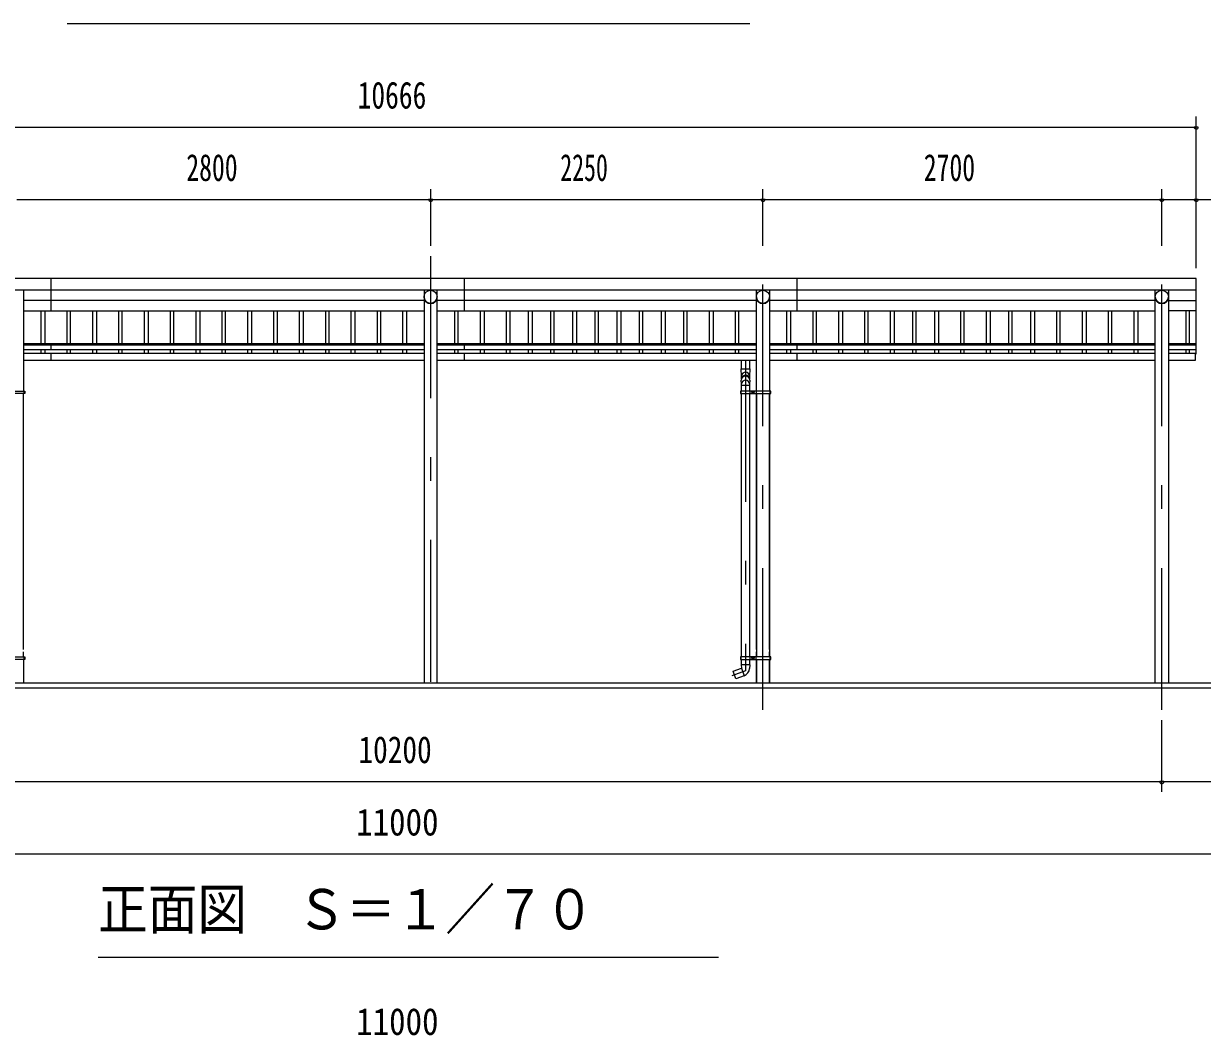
# Model space of a CAD drawing. Units: millimetres, scale not verified, with parts at other scales. Extents: x -31992 to 32005, y -14700 to 14700.
# Drawn here: x -4131 to 3849, y 774 to 7623 of the extents above; entities that cross this region are included whole.
import ezdxf
from ezdxf.enums import TextEntityAlignment as Align

# ---------------------------------------------------------------- set-up
doc = ezdxf.new("R2010")
doc.units = ezdxf.units.MM
doc.header["$LTSCALE"] = 80
doc.linetypes.add('USER3', pattern=[24, 12, -5, 2, -5])
for name, color, linetype, lineweight in [('0-2_1-07BOLD', 7, 'Continuous', 18), ('0-3_1-27CENTER', 3, 'USER3', 18), ('0-4_1-47THIN', 4, 'Continuous', 18), ('0-5_1-57DIM', 3, 'Continuous', 18)]:
    doc.layers.add(name, color=color, linetype=linetype, lineweight=lineweight)
doc.styles.add('ＭＳ ゴシック', font='')
doc.styles.get('ＭＳ ゴシック').set_extended_font_data('MS Gothic')

msp = doc.modelspace()

# ---------------------------------------------------------------- linework, layer by layer
at = {"layer": '0-2_1-07BOLD'}
for p, q in [((-3945.63, 5896.54), (-3945.63, 5678.35)), ((-1145.63, 5678.35), (-1145.63, 5896.54)), ((1104.38, 5896.54), (1104.38, 5678.35)), ((-6858.62, 5821.4), (3807.37, 5821.4)), ((3807.38, 5817.32), (-6858.62, 5817.32)), ((-4131.07, 5817.32), (-4131.07, 5135.54)), ((-1420.18, 5747.84), (-4131.07, 5747.84)), ((-1420.18, 5817.32), (-1420.18, 3157.54)), ((-1331.08, 3157.54), (-1331.08, 5817.32)), ((829.82, 5747.84), (-1331.08, 5747.84)), ((829.82, 5135.54), (829.82, 5817.32)), ((918.92, 5817.32), (918.92, 5135.54)), ((3529.82, 5747.84), (918.92, 5747.84)), ((3529.83, 3157.54), (3529.83, 5817.32)), ((3618.92, 5817.32), (3618.92, 3157.54)), ((3618.92, 5747.84), (3807.37, 5747.84)), ((-4131.07, 5678.35), (-1420.18, 5678.35)), ((-1331.08, 5678.35), (829.82, 5678.35)), ((918.92, 5678.35), (3529.82, 5678.35)), ((3807.37, 5678.35), (3618.92, 5678.35)), ((-4131.07, 5456.73), (-1420.18, 5456.73)), ((-1420.18, 5446.3), (-4131.07, 5446.3)), ((-3945.63, 5456.73), (-3945.63, 5416.69)), ((-1331.08, 5456.73), (829.82, 5456.73)), ((829.82, 5446.3), (-1331.08, 5446.3)), ((-1145.63, 5416.69), (-1145.63, 5456.73)), ((918.92, 5456.73), (3529.82, 5456.73)), ((3529.82, 5446.3), (918.92, 5446.3)), ((1104.38, 5456.73), (1104.38, 5416.69)), ((3618.92, 5456.73), (3807.37, 5456.73)), ((3807.37, 5446.3), (3618.92, 5446.3)), ((-4131.07, 5416.69), (-1420.18, 5416.69)), ((-1420.18, 5390.36), (-4131.07, 5390.36)), ((-3945.63, 5390.36), (-3945.63, 5345.36)), ((-1331.08, 5416.69), (829.82, 5416.69)), ((829.82, 5390.36), (-1331.08, 5390.36)), ((-1145.63, 5345.36), (-1145.63, 5390.36)), ((918.92, 5416.69), (3529.82, 5416.69)), ((3529.82, 5390.36), (918.92, 5390.36)), ((1104.38, 5390.36), (1104.38, 5345.36)), ((3618.92, 5416.69), (3807.37, 5416.69)), ((3802.37, 5387.78), (3807.37, 5387.78)), ((-4131.07, 5345.36), (-1420.18, 5345.36)), ((-1331.08, 5345.36), (829.82, 5345.36)), ((728.86, 5285.74), (728.86, 5345.36)), ((783.86, 5345.36), (783.86, 5285.74)), ((918.92, 5345.36), (3529.82, 5345.36)), ((3618.92, 5345.36), (3802.37, 5345.36)), ((-4131.07, 3386.14), (-4131.07, 5117.54)), ((-4129.49, 5135.54), (-4129.49, 5119.54)), ((-4123.39, 5127.54), (-4129.49, 5127.54)), ((727.26, 5127.54), (721.16, 5127.54)), ((727.26, 5119.54), (727.26, 5135.54)), ((728.86, 5176.09), (783.86, 5176.09)), ((728.86, 3335.54), (728.86, 5119.54)), ((783.86, 5119.54), (783.86, 3335.54)), ((785.46, 5135.54), (785.46, 5119.54)), ((828.21, 5135.54), (828.21, 5119.54)), ((829.81, 5119.54), (829.81, 3335.54)), ((829.82, 3386.14), (829.82, 5117.54)), ((918.91, 5119.54), (918.91, 3335.54)), ((918.92, 3386.14), (918.92, 5117.54)), ((920.51, 5135.54), (920.51, 5119.54)), ((926.61, 5127.54), (920.51, 5127.54)), ((-4131.07, 3335.54), (-4131.07, 3370.14)), ((829.82, 3335.54), (829.82, 3370.14)), ((918.92, 3335.54), (918.92, 3370.14)), ((-4131.07, 3319.54), (-4131.07, 3157.54)), ((-4129.49, 3335.54), (-4129.49, 3319.54)), ((-4129.49, 3327.54), (-4123.39, 3327.54)), ((727.26, 3327.54), (721.16, 3327.54)), ((727.26, 3319.54), (727.26, 3335.54)), ((785.37, 3282.63), (727.36, 3282.63)), ((728.86, 3282.63), (728.86, 3319.54)), ((785.37, 3282.63), (783.61, 3256.84)), ((783.86, 3319.54), (783.86, 3282.63)), ((785.46, 3335.54), (785.46, 3319.54)), ((828.21, 3319.54), (828.21, 3335.54)), ((829.81, 3157.54), (829.81, 3319.54)), ((829.82, 3319.54), (829.82, 3157.54)), ((918.91, 3157.54), (918.91, 3319.54)), ((918.92, 3319.54), (918.92, 3157.54)), ((920.51, 3335.54), (920.51, 3319.54)), ((920.51, 3327.54), (926.61, 3327.54)), ((672.95, 3240.28), (728.86, 3260.63)), ((-7175.62, 3127.54), (4124.37, 3127.54))]:
    msp.add_line(p, q, dxfattribs=at)
for points in [[(3807.37, 5387.78), (3807.37, 5896.54), (-6858.62, 5896.54), (-6858.62, 5387.78), (-6853.62, 5387.78)], [(3802.37, 5345.36), (3802.37, 5390.36), (3618.92, 5390.36)], [(728.86, 5217.98), (728.86, 5236.07), (726.86, 5285.74), (785.86, 5285.74)], [(785.86, 5285.74), (783.86, 5236.07), (783.86, 5217.97)], [(728.86, 5135.54), (728.86, 5183.03), (726.86, 5208.87)], [(785.85, 5209), (783.86, 5183.03), (783.86, 5135.54)], [(727.36, 3282.63), (728.86, 3260.63), (747.68, 3208.95)], [(747.39, 3208.85), (691.29, 3188.43), (672.65, 3239.64)], [(3974.37, 3157.54), (-7025.62, 3157.54), (-7025.62, 3127.54)]]:
    msp.add_lwpolyline(points, dxfattribs=at)
for points in [[(-4123.39, 5119.54), (-4328.84, 5119.54), (-4328.84, 5135.54), (-4123.39, 5135.54)], [(926.61, 5119.54), (926.61, 5135.54), (721.16, 5135.54), (721.16, 5119.54)], [(801.84, 5130.42), (801.84, 5124.65), (806.84, 5121.77), (811.84, 5124.65), (811.84, 5130.42), (806.84, 5133.31)], [(-4123.39, 3335.54), (-4123.39, 3319.54), (-4328.84, 3319.54), (-4328.84, 3335.54)], [(926.61, 3335.54), (721.16, 3335.54), (721.16, 3319.54), (926.61, 3319.54)], [(811.84, 3330.43), (806.84, 3333.31), (801.84, 3330.43), (801.84, 3324.65), (806.84, 3321.77), (811.84, 3324.65)]]:
    msp.add_lwpolyline(points, close=True, dxfattribs=at)
for centre, radius in [((-1375.63, 5772.78), 44.55), ((874.37, 5772.78), 44.55), ((3574.37, 5772.78), 44.55), ((806.84, 5127.54), 6.25), ((806.84, 5127.54), 4.9), ((806.84, 3327.54), 6.25), ((806.84, 3327.54), 4.9)]:
    msp.add_circle(centre, radius, dxfattribs=at)
for centre, radius, start, end in [((-1375.63, 5772.09), 44.55, 180, 0), ((874.37, 5772.09), 44.55, 180, 0), ((3574.37, 5772.09), 44.55, 180, 0), ((756.36, 5207.16), 29.55, 3.56303, 176.43697), ((756.36, 5236.37), 27.55, 3.55867, 176.44133), ((756.36, 5215.66), 27.55, 3.55867, 176.44133), ((756.36, 5182.05), 27.55, 3.55867, 176.44133), ((673.12, 3239.81), 0.5, 109.99921, 200.00122), ((728.73, 3260.59), 55, 289.83269, 356.09424)]:
    msp.add_arc(centre, radius, start, end, dxfattribs=at)
at = {"layer": '0-3_1-27CENTER'}
for p, q in [((-1375.63, 6047.54), (-1375.63, 2977.54)), ((874.37, 2977.54), (874.37, 6047.54)), ((3574.37, 2977.54), (3574.37, 6047.54)), ((756.36, 5345.36), (756.36, 3241.38)), ((819.34, 5127.54), (794.34, 5127.54)), ((806.84, 5115.04), (806.84, 5140.04)), ((819.34, 3327.54), (794.34, 3327.54)), ((806.84, 3315.04), (806.84, 3340.04)), ((756.37, 3241.38), (663.1, 3207.43))]:
    msp.add_line(p, q, dxfattribs=at)
at = {"layer": '0-4_1-47THIN'}
for p, q in [((-4013.12, 5456.73), (-4013.12, 5678.35)), ((-3988.12, 5678.35), (-3988.12, 5456.73)), ((-3838.12, 5678.35), (-3838.12, 5456.73)), ((-3813.12, 5456.73), (-3813.12, 5678.35)), ((-3663.12, 5456.73), (-3663.12, 5678.35)), ((-3638.12, 5678.35), (-3638.12, 5456.73)), ((-3488.12, 5678.35), (-3488.12, 5456.73)), ((-3463.12, 5456.73), (-3463.12, 5678.35)), ((-3313.12, 5456.73), (-3313.12, 5678.35)), ((-3288.12, 5678.35), (-3288.12, 5456.73)), ((-3138.12, 5678.35), (-3138.12, 5456.73)), ((-3113.12, 5456.73), (-3113.12, 5678.35)), ((-2963.12, 5456.73), (-2963.12, 5678.35)), ((-2938.12, 5678.35), (-2938.12, 5456.73)), ((-2788.12, 5678.35), (-2788.12, 5456.73)), ((-2763.12, 5456.73), (-2763.12, 5678.35)), ((-2613.12, 5456.73), (-2613.12, 5678.35)), ((-2588.12, 5678.35), (-2588.12, 5456.73)), ((-2438.12, 5678.35), (-2438.12, 5456.73)), ((-2413.12, 5456.73), (-2413.12, 5678.35)), ((-2263.12, 5456.73), (-2263.12, 5678.35)), ((-2238.12, 5678.35), (-2238.12, 5456.73)), ((-2088.12, 5678.35), (-2088.12, 5456.73)), ((-2063.12, 5456.73), (-2063.12, 5678.35)), ((-1913.12, 5456.73), (-1913.12, 5678.35)), ((-1888.12, 5678.35), (-1888.12, 5456.73)), ((-1738.13, 5678.35), (-1738.13, 5456.73)), ((-1713.12, 5456.73), (-1713.12, 5678.35)), ((-1563.12, 5456.73), (-1563.12, 5678.35)), ((-1538.12, 5678.35), (-1538.12, 5456.73)), ((-1213.12, 5678.35), (-1213.12, 5456.73)), ((-1188.12, 5456.73), (-1188.12, 5678.35)), ((-1038.12, 5456.73), (-1038.12, 5678.35)), ((-1013.12, 5678.35), (-1013.12, 5456.73)), ((-863.12, 5678.35), (-863.12, 5456.73)), ((-838.12, 5456.73), (-838.12, 5678.35)), ((-713.12, 5456.73), (-713.12, 5678.35)), ((-688.12, 5678.35), (-688.12, 5456.73)), ((-563.12, 5678.35), (-563.12, 5456.73)), ((-538.12, 5456.73), (-538.12, 5678.35)), ((-413.12, 5456.73), (-413.12, 5678.35)), ((-388.12, 5678.35), (-388.12, 5456.73)), ((-263.12, 5678.35), (-263.12, 5456.73)), ((-238.12, 5456.73), (-238.12, 5678.35)), ((-113.12, 5456.73), (-113.12, 5678.35)), ((-88.12, 5678.35), (-88.12, 5456.73)), ((36.88, 5678.35), (36.88, 5456.73)), ((61.87, 5456.73), (61.87, 5678.35)), ((186.88, 5456.73), (186.88, 5678.35)), ((211.88, 5678.35), (211.88, 5456.73)), ((336.87, 5678.35), (336.87, 5456.73)), ((361.88, 5456.73), (361.88, 5678.35)), ((511.87, 5456.73), (511.87, 5678.35)), ((536.88, 5678.35), (536.88, 5456.73)), ((686.87, 5678.35), (686.87, 5456.73)), ((711.88, 5456.73), (711.88, 5678.35)), ((1036.87, 5456.73), (1036.87, 5678.35)), ((1061.87, 5678.35), (1061.87, 5456.73)), ((1211.87, 5678.35), (1211.87, 5456.73)), ((1236.87, 5456.73), (1236.87, 5678.35)), ((1386.87, 5456.73), (1386.87, 5678.35)), ((1411.87, 5678.35), (1411.87, 5456.73)), ((1561.87, 5678.35), (1561.87, 5456.73)), ((1586.87, 5456.73), (1586.87, 5678.35)), ((1736.87, 5456.73), (1736.87, 5678.35)), ((1761.87, 5678.35), (1761.87, 5456.73)), ((1886.87, 5678.35), (1886.87, 5456.73)), ((1911.87, 5456.73), (1911.87, 5678.35)), ((2036.87, 5456.73), (2036.87, 5678.35)), ((2061.87, 5678.35), (2061.87, 5456.73)), ((2211.87, 5678.35), (2211.87, 5456.73)), ((2236.88, 5456.73), (2236.88, 5678.35)), ((2386.87, 5456.73), (2386.87, 5678.35)), ((2411.87, 5678.35), (2411.87, 5456.73)), ((2536.88, 5678.35), (2536.88, 5456.73)), ((2561.87, 5456.73), (2561.87, 5678.35)), ((2686.87, 5456.73), (2686.87, 5678.35)), ((2711.87, 5678.35), (2711.87, 5456.73)), ((2861.88, 5678.35), (2861.88, 5456.73)), ((2886.88, 5456.73), (2886.88, 5678.35)), ((3036.87, 5456.73), (3036.87, 5678.35)), ((3061.87, 5678.35), (3061.87, 5456.73)), ((3211.87, 5678.35), (3211.87, 5456.73)), ((3236.88, 5456.73), (3236.88, 5678.35)), ((3386.87, 5456.73), (3386.87, 5678.35)), ((3411.88, 5678.35), (3411.88, 5456.73)), ((3736.88, 5678.35), (3736.88, 5456.73)), ((3761.87, 5456.73), (3761.87, 5678.35)), ((-4013.12, 5390.36), (-4013.12, 5416.69)), ((-3988.12, 5416.69), (-3988.12, 5390.36)), ((-3838.12, 5416.69), (-3838.12, 5390.36)), ((-3813.12, 5390.36), (-3813.12, 5416.69)), ((-3663.12, 5390.36), (-3663.12, 5416.69)), ((-3638.12, 5416.69), (-3638.12, 5390.36)), ((-3488.12, 5416.69), (-3488.12, 5390.36)), ((-3463.12, 5390.36), (-3463.12, 5416.69)), ((-3313.12, 5390.36), (-3313.12, 5416.69)), ((-3288.12, 5416.69), (-3288.12, 5390.36)), ((-3138.12, 5416.69), (-3138.12, 5390.36)), ((-3113.12, 5390.36), (-3113.12, 5416.69)), ((-2963.12, 5390.36), (-2963.12, 5416.69)), ((-2938.12, 5416.69), (-2938.12, 5390.36)), ((-2788.12, 5416.69), (-2788.12, 5390.36)), ((-2763.12, 5390.36), (-2763.12, 5416.69)), ((-2613.12, 5390.36), (-2613.12, 5416.69)), ((-2588.12, 5416.69), (-2588.12, 5390.36)), ((-2438.12, 5416.69), (-2438.12, 5390.36)), ((-2413.12, 5390.36), (-2413.12, 5416.69)), ((-2263.12, 5390.36), (-2263.12, 5416.69)), ((-2238.12, 5416.69), (-2238.12, 5390.36)), ((-2088.12, 5416.69), (-2088.12, 5390.36)), ((-2063.12, 5390.36), (-2063.12, 5416.69)), ((-1913.12, 5390.36), (-1913.12, 5416.69)), ((-1888.12, 5416.69), (-1888.12, 5390.36)), ((-1738.13, 5416.69), (-1738.13, 5390.36)), ((-1713.12, 5390.36), (-1713.12, 5416.69)), ((-1563.12, 5390.36), (-1563.12, 5416.69)), ((-1538.12, 5416.69), (-1538.12, 5390.36)), ((-1213.12, 5416.69), (-1213.12, 5390.36)), ((-1188.12, 5390.36), (-1188.12, 5416.69)), ((-1038.12, 5390.36), (-1038.12, 5416.69)), ((-1013.12, 5416.69), (-1013.12, 5390.36)), ((-863.12, 5416.69), (-863.12, 5390.36)), ((-838.12, 5390.36), (-838.12, 5416.69)), ((-713.12, 5390.36), (-713.12, 5416.69)), ((-688.12, 5416.69), (-688.12, 5390.36)), ((-563.12, 5416.69), (-563.12, 5390.36)), ((-538.12, 5390.36), (-538.12, 5416.69)), ((-413.12, 5390.36), (-413.12, 5416.69)), ((-388.12, 5416.69), (-388.12, 5390.36)), ((-263.12, 5416.69), (-263.12, 5390.36)), ((-238.12, 5390.36), (-238.12, 5416.69)), ((-113.12, 5390.36), (-113.12, 5416.69)), ((-88.12, 5416.69), (-88.12, 5390.36)), ((36.88, 5416.69), (36.88, 5390.36)), ((61.87, 5390.36), (61.87, 5416.69)), ((186.88, 5390.36), (186.88, 5416.69)), ((211.88, 5416.69), (211.88, 5390.36)), ((336.87, 5416.69), (336.87, 5390.36)), ((361.88, 5390.36), (361.88, 5416.69)), ((511.87, 5390.36), (511.87, 5416.69)), ((536.88, 5416.69), (536.88, 5390.36)), ((686.87, 5416.69), (686.87, 5390.36)), ((711.88, 5390.36), (711.88, 5416.69)), ((1036.87, 5390.36), (1036.87, 5416.69)), ((1061.87, 5416.69), (1061.87, 5390.36)), ((1211.87, 5416.69), (1211.87, 5390.36)), ((1236.87, 5390.36), (1236.87, 5416.69)), ((1386.87, 5390.36), (1386.87, 5416.69)), ((1411.87, 5416.69), (1411.87, 5390.36)), ((1561.87, 5416.69), (1561.87, 5390.36)), ((1586.87, 5390.36), (1586.87, 5416.69)), ((1736.87, 5390.36), (1736.87, 5416.69)), ((1761.87, 5416.69), (1761.87, 5390.36)), ((1886.87, 5416.69), (1886.87, 5390.36)), ((1911.87, 5390.36), (1911.87, 5416.69)), ((2036.87, 5390.36), (2036.87, 5416.69)), ((2061.87, 5416.69), (2061.87, 5390.36)), ((2211.87, 5416.69), (2211.87, 5390.36)), ((2236.88, 5390.36), (2236.88, 5416.69)), ((2386.87, 5390.36), (2386.87, 5416.69)), ((2411.87, 5416.69), (2411.87, 5390.36)), ((2536.88, 5416.69), (2536.88, 5390.36)), ((2561.87, 5390.36), (2561.87, 5416.69)), ((2686.87, 5390.36), (2686.87, 5416.69)), ((2711.87, 5416.69), (2711.87, 5390.36)), ((2861.88, 5416.69), (2861.88, 5390.36)), ((2886.88, 5390.36), (2886.88, 5416.69)), ((3036.87, 5390.36), (3036.87, 5416.69)), ((3061.87, 5416.69), (3061.87, 5390.36)), ((3211.87, 5416.69), (3211.87, 5390.36)), ((3236.88, 5390.36), (3236.88, 5416.69)), ((3386.87, 5390.36), (3386.87, 5416.69)), ((3411.88, 5416.69), (3411.88, 5390.36)), ((3736.88, 5416.69), (3736.88, 5390.36)), ((3761.87, 5390.36), (3761.87, 5416.69))]:
    msp.add_line(p, q, dxfattribs=at)
at = {"layer": '0-5_1-57DIM'}
for p, q in [((-3835.62, 7622.54), (784.38, 7622.54)), ((3807.37, 5966.54), (3807.37, 6992.54)), ((-6858.62, 6922.54), (3807.37, 6922.54)), ((3821.37, 6922.54), (3793.37, 6922.54)), ((-1375.63, 6502.54), (-1375.63, 6117.54)), ((874.37, 6117.54), (874.37, 6502.54)), ((3574.37, 6117.54), (3574.37, 6502.54)), ((-4175.62, 6432.54), (-1375.63, 6432.54)), ((-1361.63, 6432.54), (-1389.63, 6432.54)), ((-1375.63, 6432.54), (874.37, 6432.54)), ((888.37, 6432.54), (860.37, 6432.54)), ((874.37, 6432.54), (3574.37, 6432.54)), ((3588.37, 6432.54), (3560.37, 6432.54)), ((3574.37, 6432.54), (3807.37, 6432.54)), ((3821.37, 6432.54), (3793.37, 6432.54)), ((3807.37, 6432.54), (4356.87, 6432.54)), ((3574.37, 2422.54), (3574.37, 2907.54)), ((-6625.62, 2492.54), (3574.37, 2492.54)), ((3588.37, 2492.54), (3560.37, 2492.54)), ((3574.37, 2492.54), (3974.37, 2492.54)), ((-7025.62, 2002.54), (3974.37, 2002.54)), ((574.38, 1302.54), (-3625.62, 1302.54))]:
    msp.add_line(p, q, dxfattribs=at)
for centre in [(3807.37, 6922.54), (-1375.63, 6432.54), (874.37, 6432.54), (3574.37, 6432.54), (3807.37, 6432.54), (3574.37, 2492.54)]:
    msp.add_arc(centre, 14, 180, 0, dxfattribs=at)

# ---------------------------------------------------------------- texts
at = {"layer": '0-5_1-57DIM', "color": 7, "style": 'ＭＳ ゴシック'}
for s, height, width, p in [('10666', 182.3, 0.75, (-1869.51, 6992.54)), ('2800', 182.3, 0.7, (-3029.41, 6502.54)), ('2250', 182.3, 0.65, (-497.98, 6502.54)), ('2700', 182.3, 0.7, (1963.13, 6502.54)), ('10200', 182.3, 0.8, (-1864.05, 2562.54)), ('11000', 182.3, 0.9, (-1879.89, 2072.54)), ('正面図\u3000Ｓ＝１／７０', 273.5, 0.9, (-3625.62, 1409.85)), ('11000', 182.3, 0.9, (-1879.89, 722.54))]:
    msp.add_text(s, height=height, dxfattribs=dict(at, width=width)).set_placement(p, align=Align.BOTTOM_LEFT)

doc.saveas('drawing.dxf')
